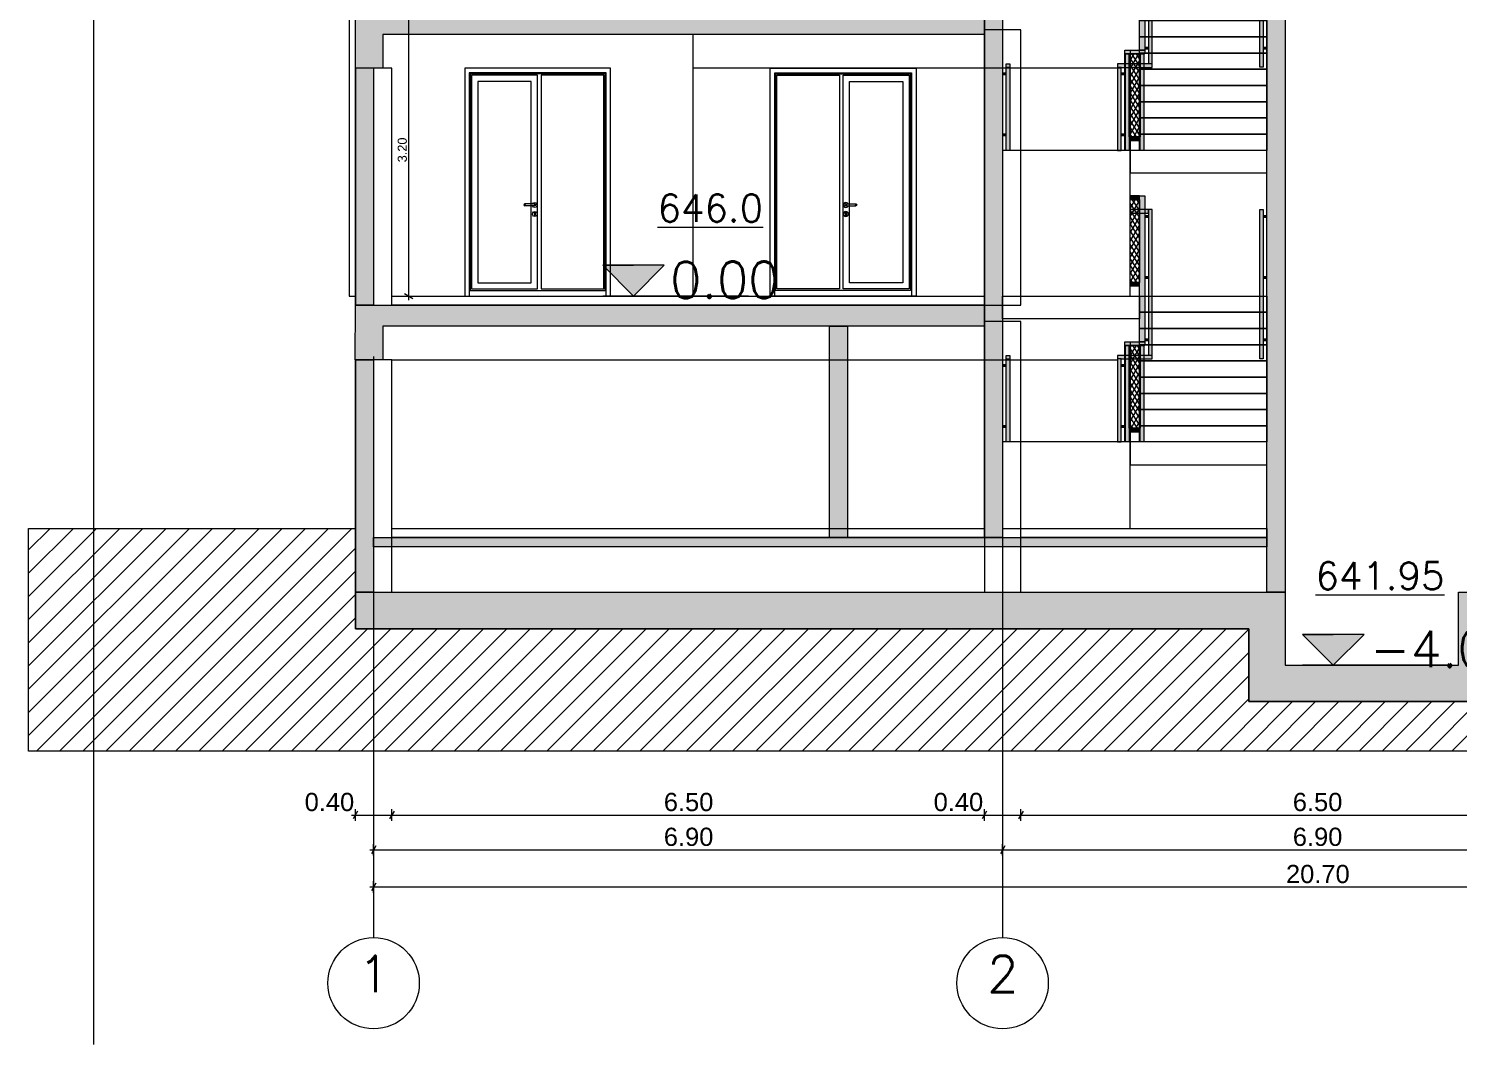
# Model space of a CAD drawing. Header units: millimetres. Extents: x 476571643 to 477489869, y 4620928210 to 4621294454.
# Drawn here: x 477453133 to 477468818, y 4621145874 to 4621157020 of the extents above; entities that cross this region are included whole.
import ezdxf

# ---------------------------------------------------------------- set-up
doc = ezdxf.new("R2010")
doc.units = ezdxf.units.MM
doc.header["$MEASUREMENT"] = 0
for name, color, linetype, lineweight in [('0_0 Architecture_Pen_No__7', 7, 'Continuous', 0), ('0_0 Architecture_Pen_No__8', 8, 'Continuous', 0), ('0_Pen_No__1_Pen_No__250', 7, 'Continuous', 0), ('0_Pen_No__250_Pen_No__142', 142, 'Continuous', 0), ('2D Drafting - General_Pen_No__250_Pen_No__7', 7, 'Continuous', 0), ('2D Drafting - General_Pen_No__7_Pen_No__253', 252, 'Continuous', 0), ('Annotation - Text_Pen_No__7_Pen_No__144', 144, 'Continuous', 0), ('Dimensioning - General_Pen_No__142', 142, 'Continuous', 0), ('gegmebi_Pen_No__7_Pen_No__250', 7, 'Continuous', 0), ('New_._Pen_No__1', 1, 'Continuous', 0), ('New_0_Pen_No__42_Pen_No__250_Pen_No__250', 7, 'Continuous', 0), ('New_2D Drafting - General_Pen_No__1', 1, 'Continuous', 0), ('New_2D Drafting - General_Pen_No__250_Pen_No__154', 154, 'Continuous', 0), ('New_2D Drafting - General_Pen_No__250_Pen_No__7', 7, 'Continuous', 0), ('New_2D Drafting - General_Pen_No__4', 7, 'Continuous', 0), ('New_2D Drafting - General_Pen_No__7_Pen_No__250', 7, 'Continuous', 0), ('New_2D Drafting - General_Pen_No__7_Pen_No__7', 7, 'Continuous', 0), ('New_gegmebi_Pen_No__7_Pen_No__4', 7, 'Continuous', 0), ('New_reg_nak_Pen_No__7', 7, 'Continuous', 0), ('New_Structural - Bearing_Pen_No__1', 1, 'Continuous', 0), ('New_Structural - Bearing_Pen_No__250', 7, 'Continuous', 0), ('New_Structural - Bearing_Pen_No__253', 252, 'Continuous', 0), ('zoma_Pen_No__142', 142, 'Continuous', 0), ('zoma_Pen_No__1_Pen_No__142', 142, 'Continuous', 0), ('zoma_Pen_No__5_Pen_No__5_Pen_No__142', 142, 'Continuous', 0)]:
    doc.layers.add(name, color=color, linetype=linetype, lineweight=lineweight)
doc.layers.add('Dimensioning - General', color=7, linetype='Continuous')
doc.layers.add('zoma', color=7, linetype='Continuous')
doc.layers.add('New_gegmebi_Pen_No__7_Pen_No__252', color=7, linetype='Continuous', lineweight=0, true_color=0x666666)
doc.styles.add('GENERATED_STYLE_2', font='arial.ttf')
doc.dimstyles.new('GENERATED_STYLE__1', dxfattribs={"dimtxt": 100, "dimasz": 68.640772, "dimexe": 0.18, "dimexo": 0.0625, "dimgap": 0.09, "dimtad": 1, "dimlfac": 0.001, "dimzin": 0, "dimdsep": 46, "dimtxsty": 'GENERATED_STYLE_2', "dimblk": 'ARROWHEAD_2', "dimblk1": 'ARROWHEAD_2', "dimblk2": 'ARROWHEAD_2', "dimcen": 0.09, "dimse1": 1, "dimse2": 1, "dimclrd": 142, "dimclre": 142, "dimclrt": 142, "dimadec": 0, "dimazin": 0, "dimtfac": 1, "dimtdec": 4, "dimtmove": 0, "dimatfit": 3, "dimfxl": 1, "dimtolj": 1, "dimtzin": 0, "dimarcsym": 0})
doc.dimstyles.new('GENERATED_STYLE__3', dxfattribs={"dimtxt": 200, "dimasz": 64.421331, "dimexe": 0.18, "dimexo": 3, "dimgap": 0.09, "dimtad": 1, "dimtih": 1, "dimtoh": 1, "dimlfac": 0.001, "dimzin": 0, "dimdsep": 46, "dimtxsty": 'GENERATED_STYLE_2', "dimblk": 'ARROWHEAD_2', "dimblk1": 'ARROWHEAD_2', "dimblk2": 'ARROWHEAD_2', "dimcen": 0.09, "dimclrd": 142, "dimclre": 142, "dimclrt": 142, "dimadec": 0, "dimazin": 0, "dimtfac": 1, "dimtdec": 4, "dimtmove": 0, "dimatfit": 3, "dimfxl": 1, "dimtolj": 1, "dimtzin": 0, "dimarcsym": 0})
pattern_1 = [(60, (476844527.15, 4621385791.044), (-38.9711432, 22.5), []), (122.8330945, (476844527.15, 4621385791.044), (36.8060797, 18.75), [])]

# ---------------------------------------------------------------- blocks, each defined once
blk = doc.blocks.new('*D1509', base_point=(476844527, 4621385791))
at = {"layer": 'Dimensioning - General_Pen_No__142', "color": 142, "linetype": 'Continuous', "lineweight": 0, "transparency": 16777216}
for p, q in [((477457258, 4621157313), (477457348, 4621157260)), ((477457303, 4621154086), (477457303, 4621157287)), ((477457258, 4621154112), (477457348, 4621154059)), ((477457303, 4621154041), (477457303, 4621154086))]:
    blk.add_line(p, q, dxfattribs=at)
at = {"layer": 'Dimensioning - General_Pen_No__142', "color": 142, "lineweight": 0, "transparency": 16777216, "insert": (477457283, 4621155553), "char_height": 100, "attachment_point": 7, "rotation": 90, "style": 'GENERATED_STYLE_2'}
blk.add_mtext('\\A1;{\\pql;\\fArial CYR|b0|i0|c204|p34;3.20}', dxfattribs=at)
blk = doc.blocks.new('ARROWHEAD_2')
at = {"color": 0, "linetype": 'Continuous', "lineweight": 0}
for p, q in [((0, 0), (-1, 0)), ((-0.38, -0.66), (0.38, 0.66))]:
    blk.add_line(p, q, dxfattribs=at)
blk = doc.blocks.new('*D1512', base_point=(476844527, 4621385791))
at = {"layer": 'zoma_Pen_No__142', "color": 142, "linetype": 'Continuous', "lineweight": 0, "transparency": 16777216}
for p, q in [((477456918, 4621147537), (477456918, 4621147664)), ((477477618, 4621147537), (477477618, 4621147664)), ((477456876, 4621147601), (477456918, 4621147601)), ((477456942, 4621147643), (477456893, 4621147558)), ((477456918, 4621147601), (477477618, 4621147601)), ((477477593, 4621147558), (477477642, 4621147643)), ((477477618, 4621147601), (477477659, 4621147601))]:
    blk.add_line(p, q, dxfattribs=at)
at = {"layer": 'zoma_Pen_No__142', "color": 142, "lineweight": 0, "transparency": 16777216, "insert": (477466926, 4621147641), "char_height": 200, "attachment_point": 7, "style": 'GENERATED_STYLE_2'}
blk.add_mtext('\\A1;{\\pql;\\fArial CYR|b0|i0|c204|p34;20.70}', dxfattribs=at)
blk = doc.blocks.new('*D1513', base_point=(476844527, 4621385791))
at = {"layer": 'zoma_Pen_No__142', "color": 142, "linetype": 'Continuous', "lineweight": 0, "transparency": 16777216}
for p, q in [((477456876, 4621148009), (477456918, 4621148009)), ((477456942, 4621148051), (477456893, 4621147966)), ((477456918, 4621147945), (477456918, 4621148072)), ((477456918, 4621148009), (477463818, 4621148009)), ((477463842, 4621148051), (477463793, 4621147966)), ((477463818, 4621147945), (477463818, 4621148072))]:
    blk.add_line(p, q, dxfattribs=at)
at = {"layer": 'zoma_Pen_No__142', "color": 142, "lineweight": 0, "transparency": 16777216, "insert": (477460101, 4621148049), "char_height": 200, "attachment_point": 7, "style": 'GENERATED_STYLE_2'}
blk.add_mtext('\\A1;{\\pql;\\fArial CYR|b0|i0|c204|p34;6.90}', dxfattribs=at)
blk = doc.blocks.new('*D1514', base_point=(476844527, 4621385791))
at = {"layer": 'zoma_Pen_No__142', "color": 142, "linetype": 'Continuous', "lineweight": 0, "transparency": 16777216}
for p, q in [((477463842, 4621148051), (477463793, 4621147966)), ((477463818, 4621147945), (477463818, 4621148072)), ((477463818, 4621148009), (477470718, 4621148009)), ((477470742, 4621148051), (477470693, 4621147966)), ((477470718, 4621147945), (477470718, 4621148072))]:
    blk.add_line(p, q, dxfattribs=at)
at = {"layer": 'zoma_Pen_No__142', "color": 142, "lineweight": 0, "transparency": 16777216, "insert": (477467001, 4621148049), "char_height": 200, "attachment_point": 7, "style": 'GENERATED_STYLE_2'}
blk.add_mtext('\\A1;{\\pql;\\fArial CYR|b0|i0|c204|p34;6.90}', dxfattribs=at)
blk = doc.blocks.new('*D1618', base_point=(476844527, 4621385791))
at = {"layer": 'zoma_Pen_No__142', "color": 142, "linetype": 'Continuous', "lineweight": 0, "transparency": 16777216}
for p, q in [((477456742, 4621148433), (477456693, 4621148348)), ((477456718, 4621148327), (477456718, 4621148454)), ((477457142, 4621148433), (477457093, 4621148348)), ((477457118, 4621148327), (477457118, 4621148454)), ((477456676, 4621148391), (477456718, 4621148391)), ((477456718, 4621148391), (477457118, 4621148391))]:
    blk.add_line(p, q, dxfattribs=at)
at = {"layer": 'zoma_Pen_No__142', "color": 142, "lineweight": 0, "transparency": 16777216, "insert": (477456161, 4621148431), "char_height": 200, "attachment_point": 7, "style": 'GENERATED_STYLE_2'}
blk.add_mtext('\\A1;{\\pql;\\fArial CYR|b0|i0|c204|p34;0.40}', dxfattribs=at)
blk = doc.blocks.new('*D1619', base_point=(476844527, 4621385791))
at = {"layer": 'zoma_Pen_No__142', "color": 142, "linetype": 'Continuous', "lineweight": 0, "transparency": 16777216}
for p, q in [((477457142, 4621148433), (477457093, 4621148348)), ((477457118, 4621148327), (477457118, 4621148454)), ((477463642, 4621148433), (477463593, 4621148348)), ((477463618, 4621148327), (477463618, 4621148454)), ((477457118, 4621148391), (477463618, 4621148391))]:
    blk.add_line(p, q, dxfattribs=at)
at = {"layer": 'zoma_Pen_No__142', "color": 142, "lineweight": 0, "transparency": 16777216, "char_height": 200, "attachment_point": 7, "style": 'GENERATED_STYLE_2'}
for s, insert in [('\\A1;{\\pql;\\fArial CYR|b0|i0|c204|p34;6.50}', (477460101, 4621148431)), ('\\A1;{\\pql;\\fArial CYR|b0|i0|c204|p34;0.40}', (477463061, 4621148431))]:
    blk.add_mtext(s, dxfattribs=dict(at, insert=insert))
blk = doc.blocks.new('*D1620', base_point=(476844527, 4621385791))
at = {"layer": 'zoma_Pen_No__142', "color": 142, "linetype": 'Continuous', "lineweight": 0, "transparency": 16777216}
for p, q in [((477463642, 4621148433), (477463593, 4621148348)), ((477463618, 4621148327), (477463618, 4621148454)), ((477464042, 4621148433), (477463993, 4621148348)), ((477464018, 4621148327), (477464018, 4621148454)), ((477463618, 4621148391), (477464018, 4621148391))]:
    blk.add_line(p, q, dxfattribs=at)
blk = doc.blocks.new('*D1621', base_point=(476844527, 4621385791))
at = {"layer": 'zoma_Pen_No__142', "color": 142, "linetype": 'Continuous', "lineweight": 0, "transparency": 16777216}
for p, q in [((477464042, 4621148433), (477463993, 4621148348)), ((477464018, 4621148327), (477464018, 4621148454)), ((477470542, 4621148433), (477470493, 4621148348)), ((477470518, 4621148327), (477470518, 4621148454)), ((477464018, 4621148391), (477470518, 4621148391))]:
    blk.add_line(p, q, dxfattribs=at)
at = {"layer": 'zoma_Pen_No__142', "color": 142, "lineweight": 0, "transparency": 16777216, "char_height": 200, "attachment_point": 7, "style": 'GENERATED_STYLE_2'}
for s, insert in [('\\A1;{\\pql;\\fArial CYR|b0|i0|c204|p34;6.50}', (477467001, 4621148431)), ('\\A1;{\\pql;\\fArial CYR|b0|i0|c204|p34;0.40}', (477469961, 4621148431))]:
    blk.add_mtext(s, dxfattribs=dict(at, insert=insert))

msp = doc.modelspace()

# ---------------------------------------------------------------- hatches: boundary and pattern name
at = {"layer": '0_0 Architecture_Pen_No__8', "linetype": 'Continuous', "lineweight": 0, "true_color": 0x404040}
msp.add_hatch(color=250, dxfattribs=at).paths.add_polyline_path([(477456717.526, 4621150835.339), (477466917.526, 4621150835.339), (477466917.526, 4621150035.227), (477468817.526, 4621150035.227), (477468817.526, 4621150835.339), (477469509.186, 4621150835.339), (477477817.526, 4621150835.339), (477477817.478, 4621150435.338), (477469217.186, 4621150435.338), (477469217.186, 4621150035.227), (477469217.186, 4621149635.227), (477466717.526, 4621149635.227), (477466517.56, 4621149635.227), (477466517.56, 4621150435.339), (477456717.526, 4621150435.339)])
at = {"layer": '0_Pen_No__250_Pen_No__142', "linetype": 'Continuous', "lineweight": 0}
for points in [[(477459768.281, 4621154085.531), (477460105.81, 4621154423.224), (477459430.588, 4621154423.06)], [(477467444.42, 4621150035.227), (477467781.948, 4621150372.921), (477467106.726, 4621150372.756)]]:
    msp.add_hatch(color=142, dxfattribs=at).paths.add_polyline_path(points)
at = {"layer": '2D Drafting - General_Pen_No__250_Pen_No__7', "linetype": 'Continuous', "lineweight": 0}
for points in [[(477456716.992, 4621153985.443), (477456716.992, 4621156585.996), (477456717.426, 4621156585.996), (477456717.525, 4621157184.996), (477463617.526, 4621157184.996), (477463617.526, 4621156955.471), (477457017.526, 4621156955.471), (477457017.526, 4621156585.996), (477456917.248, 4621156585.996), (477456917.248, 4621153985.443)], [(477456716.893, 4621153386.444), (477456716.992, 4621153985.443), (477463617.526, 4621153985.443), (477463617.526, 4621153755.919), (477457016.993, 4621153755.919), (477457016.993, 4621153386.444)], [(477456917.497, 4621151435.339), (477466717.526, 4621151435.339), (477466717.526, 4621151335.339), (477456917.497, 4621151335.339)]]:
    msp.add_hatch(color=7, dxfattribs=at).paths.add_polyline_path(points)
at = {"layer": 'New_2D Drafting - General_Pen_No__1', "linetype": 'Continuous', "lineweight": 0}
for points in [[(477465317.525, 4621156783.507), (477465317.525, 4621158385.509), (477465377.526, 4621158385.509), (477465377.526, 4621156783.509)], [(477465077.362, 4621156633.809), (477465077.362, 4621156595.809), (477465077.362, 4621155683.508), (477465117.026, 4621155683.508), (477465117.026, 4621156593.809), (477465457.526, 4621156593.809), (477465457.526, 4621158235.509), (477465417.526, 4621158235.509), (477465417.526, 4621156633.809)], [(477466677.526, 4621156595.778), (477466637.526, 4621156595.778), (477466637.526, 4621158235.479), (477466677.526, 4621158235.479)], [(477465157.026, 4621155683.508), (477465157.026, 4621156783.509), (477465217.026, 4621156783.509), (477465217.026, 4621155683.509)], [(477465157.026, 4621156743.521), (477465157.026, 4621156783.509), (477465377.526, 4621156783.509), (477465377.526, 4621156743.527)], [(477465207.526, 4621155683.509), (477465167.045, 4621155683.509), (477465167.045, 4621156743.523), (477465207.526, 4621156743.523)], [(477465368.025, 4621155683.509), (477465327.545, 4621155683.509), (477465327.545, 4621156743.523), (477465368.025, 4621156743.523)], [(477465417.526, 4621156812.633), (477465377.526, 4621156812.633), (477465377.526, 4621156798.02), (477465417.526, 4621156798.02)], [(477466717.526, 4621156813.603), (477466677.526, 4621156813.603), (477466677.526, 4621156798.989), (477466717.526, 4621156798.989)], [(477463897.526, 4621155683.48), (477463857.526, 4621155683.48), (477463857.526, 4621156633.48), (477463897.526, 4621156633.48)], [(477463857.526, 4621156530.906), (477463817.526, 4621156530.906), (477463817.526, 4621156516.292), (477463857.526, 4621156516.292)], [(477465157.026, 4621156530.934), (477465117.026, 4621156530.934), (477465117.026, 4621156516.321), (477465157.026, 4621156516.321)], [(477463857.526, 4621155860.641), (477463817.526, 4621155860.641), (477463817.526, 4621155846.028), (477463857.526, 4621155846.028)], [(477465157.026, 4621155860.67), (477465117.026, 4621155860.67), (477465117.026, 4621155846.057), (477465157.026, 4621155846.057)], [(477465327.537, 4621155833.509), (477465207.532, 4621155833.509), (477465207.532, 4621155793.896), (477465327.537, 4621155793.896)], [(477465317.525, 4621155185.509), (477465217.526, 4621155185.509), (477465217.526, 4621155145.896), (477465317.525, 4621155145.896)], [(477465317.525, 4621153584.508), (477465317.525, 4621155185.509), (477465377.526, 4621155185.509), (477465377.526, 4621153584.509)], [(477465077.362, 4621153434.809), (477465077.362, 4621153395.809), (477465077.362, 4621152484.509), (477465117.026, 4621152484.509), (477465117.026, 4621153394.809), (477465457.526, 4621153394.809), (477465457.526, 4621155035.509), (477465417.526, 4621155035.509), (477465417.526, 4621153434.809)], [(477465417.526, 4621155035.509), (477465217.533, 4621155035.509), (477465217.533, 4621154995.896), (477465417.526, 4621154995.896)], [(477466677.526, 4621153395.778), (477466637.526, 4621153395.778), (477466637.526, 4621155035.479), (477466677.526, 4621155035.479)], [(477465417.526, 4621154965.48), (477465377.526, 4621154965.48), (477465377.526, 4621154950.866), (477465417.526, 4621154950.866)], [(477466717.526, 4621154965.449), (477466677.526, 4621154965.449), (477466677.526, 4621154950.836), (477466717.526, 4621154950.836)], [(477465317.525, 4621154235.509), (477465217.526, 4621154235.509), (477465217.526, 4621154195.896), (477465317.525, 4621154195.896)], [(477465417.526, 4621154295.215), (477465377.526, 4621154295.215), (477465377.526, 4621154280.602), (477465417.526, 4621154280.602)], [(477466717.526, 4621154295.185), (477466677.526, 4621154295.185), (477466677.526, 4621154280.571), (477466717.526, 4621154280.571)], [(477465417.526, 4621153612.633), (477465377.526, 4621153612.633), (477465377.526, 4621153598.02), (477465417.526, 4621153598.02)], [(477466717.526, 4621153613.603), (477466677.526, 4621153613.603), (477466677.526, 4621153598.989), (477466717.526, 4621153598.989)], [(477465157.026, 4621152484.508), (477465157.026, 4621153584.509), (477465217.026, 4621153584.509), (477465217.026, 4621152484.51)], [(477465157.026, 4621153544.521), (477465157.026, 4621153584.509), (477465377.526, 4621153584.509), (477465377.526, 4621153544.527)], [(477465207.526, 4621152484.509), (477465167.045, 4621152484.509), (477465167.045, 4621153544.523), (477465207.526, 4621153544.523)], [(477465368.025, 4621152484.509), (477465327.545, 4621152484.509), (477465327.545, 4621153544.523), (477465368.025, 4621153544.523)], [(477463857.526, 4621153331.934), (477463817.526, 4621153331.934), (477463817.526, 4621153317.321), (477463857.526, 4621153317.321)], [(477463897.526, 4621152484.509), (477463857.526, 4621152484.509), (477463857.526, 4621153434.509), (477463897.526, 4621153434.509)], [(477465157.026, 4621153331.935), (477465117.026, 4621153331.935), (477465117.026, 4621153317.321), (477465157.026, 4621153317.321)], [(477463857.526, 4621152661.67), (477463817.526, 4621152661.67), (477463817.526, 4621152647.057), (477463857.526, 4621152647.057)], [(477465157.026, 4621152661.67), (477465117.026, 4621152661.67), (477465117.026, 4621152647.057), (477465157.026, 4621152647.057)], [(477465327.537, 4621152634.509), (477465207.532, 4621152634.509), (477465207.532, 4621152594.896), (477465327.537, 4621152594.896)]]:
    msp.add_hatch(color=1, dxfattribs=at).paths.add_polyline_path(points)
h = msp.add_hatch(dxfattribs=at)
h.set_pattern_fill('BATT_INSULATION', color=1, style=0, pattern_type=2)
h.set_pattern_definition(pattern_1)
h.paths.add_polyline_path([(477465207.526, 4621155833.509), (477465207.526, 4621156743.525), (477465327.545, 4621156743.523), (477465327.526, 4621155833.509)])
h = msp.add_hatch(dxfattribs=at)
h.set_pattern_fill('BATT_INSULATION', color=1, style=0, pattern_type=2)
h.set_pattern_definition(pattern_1)
h.paths.add_polyline_path([(477465217.526, 4621154235.509), (477465217.526, 4621155145.898), (477465317.525, 4621155145.896), (477465317.514, 4621154235.509)])
h = msp.add_hatch(dxfattribs=at)
h.set_pattern_fill('BATT_INSULATION', color=1, style=0, pattern_type=2)
h.set_pattern_definition(pattern_1)
h.paths.add_polyline_path([(477465207.526, 4621152634.509), (477465207.526, 4621153544.525), (477465327.545, 4621153544.523), (477465327.526, 4621152634.509)])
at = {"layer": 'New_2D Drafting - General_Pen_No__250_Pen_No__154', "linetype": 'Continuous', "lineweight": 0}
for points in [[(477466717.526, 4621150835.339), (477466717.526, 4621167734.716), (477466917.526, 4621167734.716), (477466917.526, 4621167554.749), (477466917.526, 4621150835.339)], [(477456717.526, 4621153386.444), (477456917.497, 4621153386.444), (477456917.497, 4621150835.339), (477456717.526, 4621150835.339)]]:
    msp.add_hatch(color=154, dxfattribs=at).paths.add_polyline_path(points)
at = {"layer": 'New_2D Drafting - General_Pen_No__250_Pen_No__7', "linetype": 'Continuous', "lineweight": 0}
for points in [[(477463817.526, 4621151435.339), (477463617.525, 4621151435.339), (477463617.525, 4621166555.457), (477463817.526, 4621166555.457)], [(477462117.248, 4621151435.339), (477461917.248, 4621151435.339), (477461917.248, 4621153755.919), (477462117.248, 4621153755.919)]]:
    msp.add_hatch(color=7, dxfattribs=at).paths.add_polyline_path(points)
at = {"layer": 'New_2D Drafting - General_Pen_No__7_Pen_No__7', "linetype": 'Continuous', "lineweight": 0}
h = msp.add_hatch(dxfattribs=at)
h.set_pattern_fill('MASONRY_BLOCK', style=0, pattern_type=2)
h.set_pattern_definition([(45, (476844527.15, 4621385791.04), (-127.279217, 127.279217), [])])
h.paths.add_polyline_path([(477453132.65, 4621149093.013), (477453132.65, 4621151535.471), (477456717.526, 4621151535.471), (477456717.526, 4621150435.339), (477466517.56, 4621150435.338), (477466517.56, 4621149635.227), (477469217.186, 4621149635.227), (477469217.186, 4621150435.338), (477477817.478, 4621150435.338), (477477817.478, 4621151535.471), (477482346.031, 4621151535.471), (477482346.031, 4621149093.013)])

# ---------------------------------------------------------------- linework, layer by layer
at = {"layer": '0_0 Architecture_Pen_No__7', "color": 7, "linetype": 'Continuous', "lineweight": 0, "flags": 128}
msp.add_lwpolyline([(477456717.526, 4621150835.339), (477466917.526, 4621150835.339), (477466917.526, 4621150035.227), (477468817.526, 4621150035.227), (477468817.526, 4621150835.339), (477469509.186, 4621150835.339), (477477817.526, 4621150835.339), (477477817.478, 4621150435.338), (477469217.186, 4621150435.338), (477469217.186, 4621150035.227), (477469217.186, 4621149635.227), (477466717.526, 4621149635.227), (477466517.56, 4621149635.227), (477466517.56, 4621150435.339), (477456717.526, 4621150435.339)], close=True, dxfattribs=at)
at = {"layer": '0_Pen_No__1_Pen_No__250', "color": 7, "linetype": 'Continuous', "lineweight": 0, "flags": 128}
for points in [[(477459768.281, 4621154085.531), (477459430.588, 4621154423.06), (477459768.199, 4621154423.142)], [(477459768.281, 4621154085.531), (477460105.81, 4621154423.224), (477459768.199, 4621154423.142)], [(477461030.67, 4621154085.839), (477459430.67, 4621154085.448)], [(477467444.42, 4621150035.227), (477467106.726, 4621150372.756), (477467444.337, 4621150372.838)], [(477467444.42, 4621150035.227), (477467781.948, 4621150372.921), (477467444.337, 4621150372.838)], [(477468706.808, 4621150035.535), (477467106.808, 4621150035.145)]]:
    msp.add_lwpolyline(points, dxfattribs=at)
at = {"layer": '0_Pen_No__250_Pen_No__142', "color": 142, "linetype": 'Continuous', "lineweight": 0, "flags": 128}
for points in [[(477459768.281, 4621154085.531), (477460105.81, 4621154423.224), (477459430.588, 4621154423.06)], [(477467444.42, 4621150035.227), (477467781.948, 4621150372.921), (477467106.726, 4621150372.756)]]:
    msp.add_lwpolyline(points, close=True, dxfattribs=at)
at = {"layer": '2D Drafting - General_Pen_No__250_Pen_No__7', "color": 7, "linetype": 'Continuous', "lineweight": 0, "flags": 128}
for points in [[(477456716.992, 4621153985.443), (477456716.992, 4621156585.996), (477456717.426, 4621156585.996), (477456717.525, 4621157184.996), (477463617.526, 4621157184.996), (477463617.526, 4621156955.471), (477457017.526, 4621156955.471), (477457017.526, 4621156585.996), (477456917.248, 4621156585.996), (477456917.248, 4621153985.443)], [(477456716.893, 4621153386.444), (477456716.992, 4621153985.443), (477463617.526, 4621153985.443), (477463617.526, 4621153755.919), (477457016.993, 4621153755.919), (477457016.993, 4621153386.444)], [(477456917.497, 4621151435.339), (477466717.526, 4621151435.339), (477466717.526, 4621151335.339), (477456917.497, 4621151335.339)]]:
    msp.add_lwpolyline(points, close=True, dxfattribs=at)
at = {"layer": '2D Drafting - General_Pen_No__7_Pen_No__253', "color": 252, "linetype": 'Continuous', "lineweight": 0, "flags": 128}
for points in [[(477457916.979, 4621154085.509), (477459516.979, 4621154085.509), (477459516.979, 4621156585.509), (477457916.979, 4621156585.509)], [(477457916.979, 4621156585.509), (477457916.979, 4621154085.509)], [(477462863.287, 4621154085.509), (477461267.403, 4621154085.509), (477461267.403, 4621156585.509), (477462867.403, 4621156585.509)], [(477462867.403, 4621156585.509), (477462867.403, 4621154085.509), (477462863.287, 4621154085.509)]]:
    msp.add_lwpolyline(points, dxfattribs=at)
for points in [[(477459466.979, 4621156535.508), (477457966.979, 4621156535.508), (477457966.979, 4621154085.509), (477459466.979, 4621154085.511)], [(477459456.979, 4621156525.508), (477457976.979, 4621156525.508), (477457976.979, 4621154145.511), (477459456.979, 4621154145.511)], [(477458716.983, 4621156510.508), (477457991.979, 4621156510.508), (477457991.979, 4621154165.511), (477458716.979, 4621154165.511)], [(477458646.979, 4621156440.508), (477458061.979, 4621156440.508), (477458061.979, 4621154230.511), (477458646.979, 4621154230.511)], [(477459441.979, 4621156510.508), (477458756.979, 4621156510.508), (477458756.979, 4621154165.511), (477459441.979, 4621154165.511)], [(477461317.403, 4621156535.508), (477462817.403, 4621156535.508), (477462817.403, 4621154085.509), (477461317.403, 4621154085.511)], [(477461327.403, 4621156525.508), (477462807.403, 4621156525.508), (477462807.403, 4621154145.511), (477461327.403, 4621154145.511)], [(477461342.403, 4621156510.508), (477462027.403, 4621156510.508), (477462027.403, 4621154165.511), (477461342.403, 4621154165.511)], [(477462067.399, 4621156510.508), (477462792.403, 4621156510.508), (477462792.403, 4621154165.511), (477462067.403, 4621154165.511)], [(477462137.403, 4621156440.508), (477462722.403, 4621156440.508), (477462722.403, 4621154230.511), (477462137.403, 4621154230.511)]]:
    msp.add_lwpolyline(points, close=True, dxfattribs=at)
at = {"layer": 'gegmebi_Pen_No__7_Pen_No__250', "color": 7, "linetype": 'Continuous', "lineweight": 0, "flags": 128}
for points in [[(477463617.526, 4621153985.377), (477457117.526, 4621153985.377), (477457117.526, 4621154085.509), (477463617.526, 4621154085.509)], [(477463617.526, 4621151435.339), (477457117.526, 4621151435.339), (477457117.526, 4621151535.471), (477463617.526, 4621151535.471)], [(477466717.526, 4621151435.339), (477464017.526, 4621151435.339), (477464017.526, 4621151535.471), (477466717.526, 4621151535.471)]]:
    msp.add_lwpolyline(points, close=True, dxfattribs=at)
at = {"layer": 'New_0_Pen_No__42_Pen_No__250_Pen_No__250', "color": 7, "linetype": 'Continuous', "lineweight": 0}
for p, q in [((477463897.526, 4621156594.509), (477463857.526, 4621156594.509)), ((477465117.026, 4621156593.809), (477465077.026, 4621156593.809)), ((477465457.526, 4621156633.809), (477465417.526, 4621156633.809)), ((477463897.526, 4621153394.509), (477463857.526, 4621153394.509)), ((477465117.026, 4621153394.809), (477465077.026, 4621153394.809)), ((477465457.526, 4621153434.809), (477465417.526, 4621153434.809))]:
    msp.add_line(p, q, dxfattribs=at)
at = {"layer": 'New_2D Drafting - General_Pen_No__250_Pen_No__7', "color": 7, "linetype": 'Continuous', "lineweight": 0, "flags": 128}
for points in [[(477466717.526, 4621150835.339), (477466717.526, 4621167734.716), (477466917.526, 4621167734.716), (477466917.526, 4621167554.749), (477466917.526, 4621150835.339)], [(477463817.526, 4621151435.339), (477463617.525, 4621151435.339), (477463617.525, 4621166555.457), (477463817.526, 4621166555.457)], [(477462117.248, 4621151435.339), (477461917.248, 4621151435.339), (477461917.248, 4621153755.919), (477462117.248, 4621153755.919)], [(477456717.526, 4621153386.444), (477456917.497, 4621153386.444), (477456917.497, 4621150835.339), (477456717.526, 4621150835.339)]]:
    msp.add_lwpolyline(points, close=True, dxfattribs=at)
at = {"layer": 'New_2D Drafting - General_Pen_No__4', "color": 7, "linetype": 'Continuous', "lineweight": 0, "flags": 128}
for points in [[(477465317.525, 4621156783.507), (477465317.525, 4621158385.509), (477465377.526, 4621158385.509), (477465377.526, 4621156783.509)], [(477465077.362, 4621156633.809), (477465077.362, 4621156595.809), (477465077.362, 4621155683.508), (477465117.026, 4621155683.508), (477465117.026, 4621156593.809), (477465457.526, 4621156593.809), (477465457.526, 4621158235.509), (477465417.526, 4621158235.509), (477465417.526, 4621156633.809)], [(477466677.526, 4621156595.778), (477466637.526, 4621156595.778), (477466637.526, 4621158235.479), (477466677.526, 4621158235.479)], [(477465157.026, 4621155683.508), (477465157.026, 4621156783.509), (477465217.026, 4621156783.509), (477465217.026, 4621155683.509)], [(477465157.026, 4621156743.521), (477465157.026, 4621156783.509), (477465377.526, 4621156783.509), (477465377.526, 4621156743.527)], [(477465207.526, 4621155683.509), (477465167.045, 4621155683.509), (477465167.045, 4621156743.523), (477465207.526, 4621156743.523)], [(477465207.526, 4621155833.509), (477465207.526, 4621156743.525), (477465327.545, 4621156743.523), (477465327.526, 4621155833.509)], [(477465368.025, 4621155683.509), (477465327.545, 4621155683.509), (477465327.545, 4621156743.523), (477465368.025, 4621156743.523)], [(477465417.526, 4621156812.633), (477465377.526, 4621156812.633), (477465377.526, 4621156798.02), (477465417.526, 4621156798.02)], [(477466717.526, 4621156813.603), (477466677.526, 4621156813.603), (477466677.526, 4621156798.989), (477466717.526, 4621156798.989)], [(477463897.526, 4621155683.48), (477463857.526, 4621155683.48), (477463857.526, 4621156633.48), (477463897.526, 4621156633.48)], [(477463857.526, 4621156530.906), (477463817.526, 4621156530.906), (477463817.526, 4621156516.292), (477463857.526, 4621156516.292)], [(477465157.026, 4621156530.934), (477465117.026, 4621156530.934), (477465117.026, 4621156516.321), (477465157.026, 4621156516.321)], [(477463857.526, 4621155860.641), (477463817.526, 4621155860.641), (477463817.526, 4621155846.028), (477463857.526, 4621155846.028)], [(477465157.026, 4621155860.67), (477465117.026, 4621155860.67), (477465117.026, 4621155846.057), (477465157.026, 4621155846.057)], [(477465327.537, 4621155833.509), (477465207.532, 4621155833.509), (477465207.532, 4621155793.896), (477465327.537, 4621155793.896)], [(477465317.525, 4621155185.509), (477465217.526, 4621155185.509), (477465217.526, 4621155145.896), (477465317.525, 4621155145.896)], [(477465317.525, 4621153584.508), (477465317.525, 4621155185.509), (477465377.526, 4621155185.509), (477465377.526, 4621153584.509)], [(477465077.362, 4621153434.809), (477465077.362, 4621153395.809), (477465077.362, 4621152484.509), (477465117.026, 4621152484.509), (477465117.026, 4621153394.809), (477465457.526, 4621153394.809), (477465457.526, 4621155035.509), (477465417.526, 4621155035.509), (477465417.526, 4621153434.809)], [(477465217.526, 4621154235.509), (477465217.526, 4621155145.898), (477465317.525, 4621155145.896), (477465317.514, 4621154235.509)], [(477465417.526, 4621155035.509), (477465217.533, 4621155035.509), (477465217.533, 4621154995.896), (477465417.526, 4621154995.896)], [(477466677.526, 4621153395.778), (477466637.526, 4621153395.778), (477466637.526, 4621155035.479), (477466677.526, 4621155035.479)], [(477465417.526, 4621154965.48), (477465377.526, 4621154965.48), (477465377.526, 4621154950.866), (477465417.526, 4621154950.866)], [(477466717.526, 4621154965.449), (477466677.526, 4621154965.449), (477466677.526, 4621154950.836), (477466717.526, 4621154950.836)], [(477465317.525, 4621154235.509), (477465217.526, 4621154235.509), (477465217.526, 4621154195.896), (477465317.525, 4621154195.896)], [(477465417.526, 4621154295.215), (477465377.526, 4621154295.215), (477465377.526, 4621154280.602), (477465417.526, 4621154280.602)], [(477466717.526, 4621154295.185), (477466677.526, 4621154295.185), (477466677.526, 4621154280.571), (477466717.526, 4621154280.571)], [(477465417.526, 4621153612.633), (477465377.526, 4621153612.633), (477465377.526, 4621153598.02), (477465417.526, 4621153598.02)], [(477466717.526, 4621153613.603), (477466677.526, 4621153613.603), (477466677.526, 4621153598.989), (477466717.526, 4621153598.989)], [(477465157.026, 4621152484.508), (477465157.026, 4621153584.509), (477465217.026, 4621153584.509), (477465217.026, 4621152484.51)], [(477465157.026, 4621153544.521), (477465157.026, 4621153584.509), (477465377.526, 4621153584.509), (477465377.526, 4621153544.527)], [(477465207.526, 4621152484.509), (477465167.045, 4621152484.509), (477465167.045, 4621153544.523), (477465207.526, 4621153544.523)], [(477465207.526, 4621152634.509), (477465207.526, 4621153544.525), (477465327.545, 4621153544.523), (477465327.526, 4621152634.509)], [(477465368.025, 4621152484.509), (477465327.545, 4621152484.509), (477465327.545, 4621153544.523), (477465368.025, 4621153544.523)], [(477463857.526, 4621153331.934), (477463817.526, 4621153331.934), (477463817.526, 4621153317.321), (477463857.526, 4621153317.321)], [(477463897.526, 4621152484.509), (477463857.526, 4621152484.509), (477463857.526, 4621153434.509), (477463897.526, 4621153434.509)], [(477465157.026, 4621153331.935), (477465117.026, 4621153331.935), (477465117.026, 4621153317.321), (477465157.026, 4621153317.321)], [(477463857.526, 4621152661.67), (477463817.526, 4621152661.67), (477463817.526, 4621152647.057), (477463857.526, 4621152647.057)], [(477465157.026, 4621152661.67), (477465117.026, 4621152661.67), (477465117.026, 4621152647.057), (477465157.026, 4621152647.057)], [(477465327.537, 4621152634.509), (477465207.532, 4621152634.509), (477465207.532, 4621152594.896), (477465327.537, 4621152594.896)]]:
    msp.add_lwpolyline(points, close=True, dxfattribs=at)
at = {"layer": 'New_2D Drafting - General_Pen_No__7_Pen_No__250', "color": 7, "linetype": 'Continuous', "lineweight": 0, "flags": 128}
msp.add_lwpolyline([(477453132.65, 4621149093.013), (477453132.65, 4621151535.471), (477456717.526, 4621151535.471), (477456717.526, 4621150435.339), (477466517.56, 4621150435.338), (477466517.56, 4621149635.227), (477469217.186, 4621149635.227), (477469217.186, 4621150435.338), (477477817.478, 4621150435.338), (477477817.478, 4621151535.471), (477482346.031, 4621151535.471), (477482346.031, 4621149093.013)], close=True, dxfattribs=at)
at = {"layer": 'New_gegmebi_Pen_No__7_Pen_No__252', "color": 251, "linetype": 'Continuous', "lineweight": 0, "true_color": 0x666666}
for p, q in [((477465117.024, 4621156584.735), (477460417.719, 4621156585.465)), ((477463617.525, 4621156585.465), (477460417.719, 4621156585.465)), ((477457117.526, 4621153385.996), (477465077.026, 4621153385.996))]:
    msp.add_line(p, q, dxfattribs=at)
at = {"layer": 'New_gegmebi_Pen_No__7_Pen_No__4', "color": 7, "linetype": 'Continuous', "lineweight": 0}
for points in [[(477465317.526, 4621157107.479), (477466717.526, 4621157107.479), (477466717.526, 4621156929.479), (477465317.526, 4621156929.479)], [(477463617.526, 4621153985.377), (477464017.526, 4621153985.377), (477464017.526, 4621157005.471), (477463617.526, 4621157005.471)], [(477465317.526, 4621156929.479), (477466717.526, 4621156929.479), (477466717.526, 4621156751.479), (477465317.526, 4621156751.479)], [(477465317.526, 4621156751.479), (477466717.526, 4621156751.479), (477466717.526, 4621156573.48), (477465317.526, 4621156573.48)], [(477456717.526, 4621153985.377), (477457117.526, 4621153985.377), (477457117.526, 4621156585.996), (477456717.526, 4621156585.996)], [(477465317.526, 4621156573.48), (477466717.526, 4621156573.48), (477466717.526, 4621156395.48), (477465317.526, 4621156395.48)], [(477465317.526, 4621156395.48), (477466717.526, 4621156395.48), (477466717.526, 4621156217.48), (477465317.526, 4621156217.48)], [(477465317.526, 4621156217.48), (477466717.526, 4621156217.48), (477466717.526, 4621156039.48), (477465317.526, 4621156039.48)], [(477465317.526, 4621156039.48), (477466717.526, 4621156039.48), (477466717.526, 4621155861.48), (477465317.526, 4621155861.48)], [(477465317.526, 4621155861.48), (477466717.526, 4621155861.48), (477466717.526, 4621155683.48), (477465317.526, 4621155683.48)], [(477465217.526, 4621155683.48), (477463817.526, 4621155683.48), (477463817.526, 4621154085.479), (477465217.526, 4621154085.479)], [(477465217.526, 4621155435.941), (477466717.526, 4621155435.941), (477466717.526, 4621155683.48), (477465217.526, 4621155683.48)], [(477465317.526, 4621153834.941), (477463817.526, 4621153834.941), (477463817.526, 4621154085.479), (477465317.526, 4621154085.479)], [(477465317.526, 4621154085.479), (477466717.526, 4621154085.479), (477466717.526, 4621153907.479), (477465317.526, 4621153907.479)], [(477463617.526, 4621150835.339), (477464017.526, 4621150835.339), (477464017.526, 4621153805.919), (477463617.526, 4621153805.919)], [(477465317.526, 4621153907.479), (477466717.526, 4621153907.479), (477466717.526, 4621153729.479), (477465317.526, 4621153729.479)], [(477465317.526, 4621153729.479), (477466717.526, 4621153729.479), (477466717.526, 4621153551.479), (477465317.526, 4621153551.479)], [(477465317.526, 4621153551.479), (477466717.526, 4621153551.479), (477466717.526, 4621153373.48), (477465317.526, 4621153373.48)], [(477456717.526, 4621150835.338), (477457117.526, 4621150835.338), (477457117.526, 4621153385.996), (477456717.526, 4621153385.996)], [(477465317.526, 4621153373.48), (477466717.526, 4621153373.48), (477466717.526, 4621153195.48), (477465317.526, 4621153195.48)], [(477465317.526, 4621153195.48), (477466717.526, 4621153195.48), (477466717.526, 4621153017.48), (477465317.526, 4621153017.48)], [(477465317.526, 4621153017.48), (477466717.526, 4621153017.48), (477466717.526, 4621152839.48), (477465317.526, 4621152839.48)], [(477465317.526, 4621152839.48), (477466717.526, 4621152839.48), (477466717.526, 4621152661.48), (477465317.526, 4621152661.48)], [(477465317.526, 4621152661.48), (477466717.526, 4621152661.48), (477466717.526, 4621152484.509), (477465317.526, 4621152484.509)], [(477465217.526, 4621152484.509), (477463817.526, 4621152484.509), (477463817.526, 4621151535.471), (477465217.526, 4621151535.471)], [(477465217.526, 4621152234.941), (477466717.526, 4621152234.941), (477466717.526, 4621152484.509), (477465217.526, 4621152484.509)]]:
    msp.add_lwpolyline(points, close=True, dxfattribs=at)
at = {"layer": 'New_reg_nak_Pen_No__7', "color": 7, "linetype": 'Continuous', "lineweight": 0, "flags": 128}
msp.add_lwpolyline([(477456717.626, 4621167285.032), (477456647.274, 4621167285.031), (477456647.599, 4621154085.437), (477456717.526, 4621154085.439)], dxfattribs=at)
at = {"layer": 'New_Structural - Bearing_Pen_No__1', "color": 1, "linetype": 'Continuous', "lineweight": 0}
msp.add_line((477453844.439, 4621172605.056), (477453844.439, 4621145873.73), dxfattribs=at)
at = {"layer": 'New_Structural - Bearing_Pen_No__250', "color": 7, "linetype": 'Continuous', "lineweight": 0}
msp.add_line((477460417.719, 4621156955.457), (477460417.719, 4621154085.509), dxfattribs=at)
at = {"layer": 'New_Structural - Bearing_Pen_No__253', "color": 252, "linetype": 'Continuous', "lineweight": 0}
for p, q in [((477458569.017, 4621155092.58), (477458566.089, 4621155085.509)), ((477458566.089, 4621155085.509), (477458569.017, 4621155078.438)), ((477458570.57, 4621155092.58), (477458567.811, 4621155085.509)), ((477458567.811, 4621155085.509), (477458570.57, 4621155078.438)), ((477458576.089, 4621155095.509), (477458569.017, 4621155092.58)), ((477458569.017, 4621155078.438), (477458576.089, 4621155075.509)), ((477458575.384, 4621155092.58), (477458573.272, 4621155085.509)), ((477458573.272, 4621155085.509), (477458575.384, 4621155078.438)), ((477458577.23, 4621155095.509), (477458576.089, 4621155095.509)), ((477458577.23, 4621155075.509), (477458576.089, 4621155075.509)), ((477458580.482, 4621155095.509), (477458577.23, 4621155095.509)), ((477458580.482, 4621155075.509), (477458577.23, 4621155075.509)), ((477458585.348, 4621155095.509), (477458580.482, 4621155095.509)), ((477458585.348, 4621155075.509), (477458580.482, 4621155075.509)), ((477458582.589, 4621155092.58), (477458581.447, 4621155085.509)), ((477458581.447, 4621155085.509), (477458582.589, 4621155078.438)), ((477458591.089, 4621155095.509), (477458585.348, 4621155095.509)), ((477458591.089, 4621155075.509), (477458585.348, 4621155075.509)), ((477458671.089, 4621155095.509), (477458591.089, 4621155095.509)), ((477458671.089, 4621155075.509), (477458591.089, 4621155075.509)), ((477458661.768, 4621155095.509), (477458662.706, 4621155099.009)), ((477458662.706, 4621155072.009), (477458661.768, 4621155075.509)), ((477458662.706, 4621155099.009), (477458672.589, 4621155108.892)), ((477458672.589, 4621155062.126), (477458662.706, 4621155072.009)), ((477458676.829, 4621155095.509), (477458671.089, 4621155095.509)), ((477458676.829, 4621155075.509), (477458671.089, 4621155075.509)), ((477458672.589, 4621155108.892), (477458686.089, 4621155112.509)), ((477458686.089, 4621155058.509), (477458672.589, 4621155062.126)), ((477458681.695, 4621155095.509), (477458676.829, 4621155095.509)), ((477458681.695, 4621155075.509), (477458676.829, 4621155075.509)), ((477458679.588, 4621155092.58), (477458680.731, 4621155085.509)), ((477458680.731, 4621155085.509), (477458679.588, 4621155078.438)), ((477458684.947, 4621155095.509), (477458681.695, 4621155095.509)), ((477458684.947, 4621155075.509), (477458681.695, 4621155075.509)), ((477458686.089, 4621155095.509), (477458684.947, 4621155095.509)), ((477458686.089, 4621155075.509), (477458684.947, 4621155075.509)), ((477458686.089, 4621155112.509), (477458699.589, 4621155108.892)), ((477458686.089, 4621155095.509), (477458693.16, 4621155092.58)), ((477458693.16, 4621155078.438), (477458686.089, 4621155075.509)), ((477458699.589, 4621155062.126), (477458686.089, 4621155058.509)), ((477458686.793, 4621155092.58), (477458688.905, 4621155085.509)), ((477458688.905, 4621155085.509), (477458686.793, 4621155078.438)), ((477458691.608, 4621155092.58), (477458694.367, 4621155085.509)), ((477458694.367, 4621155085.509), (477458691.608, 4621155078.438)), ((477458693.16, 4621155092.58), (477458696.089, 4621155085.509)), ((477458696.089, 4621155085.509), (477458693.16, 4621155078.438)), ((477458699.589, 4621155108.892), (477458709.471, 4621155099.009)), ((477458709.471, 4621155072.009), (477458699.589, 4621155062.126)), ((477458709.471, 4621155099.009), (477458713.089, 4621155085.509)), ((477458713.089, 4621155085.509), (477458709.471, 4621155072.009)), ((477462074.911, 4621155099.009), (477462071.293, 4621155085.509)), ((477462071.293, 4621155085.509), (477462074.911, 4621155072.009)), ((477462084.793, 4621155108.892), (477462074.911, 4621155099.009)), ((477462074.911, 4621155072.009), (477462084.793, 4621155062.126)), ((477462098.293, 4621155112.509), (477462084.793, 4621155108.892)), ((477462084.793, 4621155062.126), (477462098.293, 4621155058.509)), ((477462091.222, 4621155092.58), (477462088.293, 4621155085.509)), ((477462088.293, 4621155085.509), (477462091.222, 4621155078.438)), ((477462092.774, 4621155092.58), (477462090.015, 4621155085.509)), ((477462090.015, 4621155085.509), (477462092.774, 4621155078.438)), ((477462098.293, 4621155095.509), (477462091.222, 4621155092.58)), ((477462091.222, 4621155078.438), (477462098.293, 4621155075.509)), ((477462097.589, 4621155092.58), (477462095.477, 4621155085.509)), ((477462095.477, 4621155085.509), (477462097.589, 4621155078.438)), ((477462111.793, 4621155108.892), (477462098.293, 4621155112.509)), ((477462098.293, 4621155095.509), (477462099.435, 4621155095.509)), ((477462098.293, 4621155075.509), (477462099.435, 4621155075.509)), ((477462098.293, 4621155058.509), (477462111.793, 4621155062.126)), ((477462099.435, 4621155095.509), (477462102.687, 4621155095.509)), ((477462099.435, 4621155075.509), (477462102.687, 4621155075.509)), ((477462102.687, 4621155095.509), (477462107.553, 4621155095.509)), ((477462102.687, 4621155075.509), (477462107.553, 4621155075.509)), ((477462104.794, 4621155092.58), (477462103.651, 4621155085.509)), ((477462103.651, 4621155085.509), (477462104.794, 4621155078.438)), ((477462107.553, 4621155095.509), (477462113.293, 4621155095.509)), ((477462107.553, 4621155075.509), (477462113.293, 4621155075.509)), ((477462121.676, 4621155099.009), (477462111.793, 4621155108.892)), ((477462111.793, 4621155062.126), (477462121.676, 4621155072.009)), ((477462113.293, 4621155095.509), (477462193.293, 4621155095.509)), ((477462113.293, 4621155075.509), (477462193.293, 4621155075.509)), ((477462122.614, 4621155095.509), (477462121.676, 4621155099.009)), ((477462121.676, 4621155072.009), (477462122.614, 4621155075.509)), ((477462193.293, 4621155095.509), (477462199.034, 4621155095.509)), ((477462193.293, 4621155075.509), (477462199.034, 4621155075.509)), ((477462199.034, 4621155095.509), (477462203.9, 4621155095.509)), ((477462199.034, 4621155075.509), (477462203.9, 4621155075.509)), ((477462201.793, 4621155092.58), (477462202.935, 4621155085.509)), ((477462202.935, 4621155085.509), (477462201.793, 4621155078.438)), ((477462203.9, 4621155095.509), (477462207.152, 4621155095.509)), ((477462203.9, 4621155075.509), (477462207.152, 4621155075.509)), ((477462207.152, 4621155095.509), (477462208.293, 4621155095.509)), ((477462207.152, 4621155075.509), (477462208.293, 4621155075.509)), ((477462208.293, 4621155095.509), (477462215.364, 4621155092.58)), ((477462215.364, 4621155078.438), (477462208.293, 4621155075.509)), ((477462208.998, 4621155092.58), (477462211.11, 4621155085.509)), ((477462211.11, 4621155085.509), (477462208.998, 4621155078.438)), ((477462213.812, 4621155092.58), (477462216.571, 4621155085.509)), ((477462216.571, 4621155085.509), (477462213.812, 4621155078.438)), ((477462215.364, 4621155092.58), (477462218.293, 4621155085.509)), ((477462218.293, 4621155085.509), (477462215.364, 4621155078.438)), ((477458659.089, 4621154985.509), (477458662.706, 4621154999.009)), ((477458662.706, 4621154972.009), (477458659.089, 4621154985.509)), ((477458662.706, 4621154999.009), (477458672.589, 4621155008.892)), ((477458672.589, 4621154962.126), (477458662.706, 4621154972.009)), ((477458672.589, 4621155008.892), (477458686.089, 4621155012.509)), ((477458686.089, 4621154958.509), (477458672.589, 4621154962.126)), ((477458679.368, 4621154997.149), (477458678.621, 4621154995.201)), ((477458678.621, 4621154995.201), (477458681.089, 4621154989.909)), ((477458679.368, 4621154997.149), (477458680.713, 4621155000.653)), ((477458686.089, 4621155002.935), (477458680.713, 4621155000.653)), ((477458681.089, 4621154989.909), (477458681.089, 4621154988.396)), ((477458681.089, 4621154988.396), (477458681.089, 4621154985.509)), ((477458681.089, 4621154985.509), (477458681.089, 4621154982.622)), ((477458681.089, 4621154982.622), (477458681.089, 4621154976.849)), ((477458681.089, 4621154976.849), (477458681.089, 4621154973.009)), ((477458681.089, 4621154973.009), (477458682.553, 4621154969.474)), ((477458682.553, 4621154969.474), (477458686.089, 4621154968.009)), ((477458686.089, 4621155012.509), (477458699.589, 4621155008.892)), ((477458691.464, 4621155000.653), (477458686.089, 4621155002.935)), ((477458686.089, 4621154968.009), (477458689.624, 4621154969.474)), ((477458699.589, 4621154962.126), (477458686.089, 4621154958.509)), ((477458689.624, 4621154969.474), (477458691.089, 4621154973.009)), ((477458691.089, 4621154989.909), (477458693.556, 4621154995.201)), ((477458691.089, 4621154988.396), (477458691.089, 4621154989.909)), ((477458691.089, 4621154988.396), (477458691.089, 4621154985.509)), ((477458691.089, 4621154985.509), (477458691.089, 4621154982.622)), ((477458691.089, 4621154982.622), (477458691.089, 4621154976.849)), ((477458691.089, 4621154976.849), (477458691.089, 4621154973.009)), ((477458692.809, 4621154997.149), (477458691.464, 4621155000.653)), ((477458692.809, 4621154997.149), (477458693.556, 4621154995.201)), ((477458699.589, 4621155008.892), (477458709.471, 4621154999.009)), ((477458709.471, 4621154972.009), (477458699.589, 4621154962.126)), ((477458709.471, 4621154999.009), (477458713.089, 4621154985.509)), ((477458713.089, 4621154985.509), (477458709.471, 4621154972.009)), ((477462074.911, 4621154999.009), (477462071.293, 4621154985.509)), ((477462071.293, 4621154985.509), (477462074.911, 4621154972.009)), ((477462084.793, 4621155008.892), (477462074.911, 4621154999.009)), ((477462074.911, 4621154972.009), (477462084.793, 4621154962.126)), ((477462098.293, 4621155012.509), (477462084.793, 4621155008.892)), ((477462084.793, 4621154962.126), (477462098.293, 4621154958.509)), ((477462091.573, 4621154997.149), (477462090.825, 4621154995.201)), ((477462093.293, 4621154989.909), (477462090.825, 4621154995.201)), ((477462091.573, 4621154997.149), (477462092.918, 4621155000.653)), ((477462092.918, 4621155000.653), (477462098.293, 4621155002.935)), ((477462093.293, 4621154988.396), (477462093.293, 4621154989.909)), ((477462093.293, 4621154988.396), (477462093.293, 4621154985.509)), ((477462093.293, 4621154985.509), (477462093.293, 4621154982.622)), ((477462093.293, 4621154982.622), (477462093.293, 4621154976.849)), ((477462093.293, 4621154976.849), (477462093.293, 4621154973.009)), ((477462094.758, 4621154969.474), (477462093.293, 4621154973.009)), ((477462098.293, 4621154968.009), (477462094.758, 4621154969.474)), ((477462111.793, 4621155008.892), (477462098.293, 4621155012.509)), ((477462098.293, 4621155002.935), (477462103.669, 4621155000.653)), ((477462101.829, 4621154969.474), (477462098.293, 4621154968.009)), ((477462098.293, 4621154958.509), (477462111.793, 4621154962.126)), ((477462103.293, 4621154973.009), (477462101.829, 4621154969.474)), ((477462105.761, 4621154995.201), (477462103.293, 4621154989.909)), ((477462103.293, 4621154989.909), (477462103.293, 4621154988.396)), ((477462103.293, 4621154988.396), (477462103.293, 4621154985.509)), ((477462103.293, 4621154985.509), (477462103.293, 4621154982.622)), ((477462103.293, 4621154982.622), (477462103.293, 4621154976.849)), ((477462103.293, 4621154976.849), (477462103.293, 4621154973.009)), ((477462105.014, 4621154997.149), (477462103.669, 4621155000.653)), ((477462105.014, 4621154997.149), (477462105.761, 4621154995.201)), ((477462121.676, 4621154999.009), (477462111.793, 4621155008.892)), ((477462111.793, 4621154962.126), (477462121.676, 4621154972.009)), ((477462125.293, 4621154985.509), (477462121.676, 4621154999.009)), ((477462121.676, 4621154972.009), (477462125.293, 4621154985.509))]:
    msp.add_line(p, q, dxfattribs=at)
at = {"layer": 'zoma_Pen_No__5_Pen_No__5_Pen_No__142', "color": 142, "linetype": 'Continuous', "lineweight": 0}
for p, q in [((477456917.526, 4621153422.221), (477456917.526, 4621147039.232)), ((477463817.526, 4621153422.221), (477463817.526, 4621147039.232))]:
    msp.add_line(p, q, dxfattribs=at)
for centre in [(477456917.526, 4621146545.399), (477463817.526, 4621146545.399)]:
    msp.add_circle(centre, 501.115, dxfattribs=at)

# ---------------------------------------------------------------- texts
at = {"layer": 'Annotation - Text_Pen_No__7_Pen_No__144', "color": 144, "linetype": 'Continuous', "lineweight": 0, "char_height": 400, "attachment_point": 2}
for s, insert in [('\\A1;{\\pqc;\\Ftxt.shx;1}', (477456919.683, 4621146845.949)), ('\\A1;{\\pqc;\\Ftxt.shx;2}', (477463819.683, 4621146845.949))]:
    msp.add_mtext(s, dxfattribs=dict(at, insert=insert))
at = {"layer": 'New_._Pen_No__1', "color": 1, "linetype": 'Continuous', "lineweight": 0, "char_height": 300, "attachment_point": 2}
for s, insert in [('\\A1;{\\pqc;\\Ftxt.shx;\\L\\L64\\Ftxt.shx;6\\Ftxt.shx;.0}', (477460611.622, 4621155201.065)), ('\\A1;{\\pqc;\\Ftxt.shx;\\L\\L64\\Ftxt.shx;1\\Ftxt.shx;.\\Ftxt.shx;95}', (477467957.54, 4621151166.12))]:
    msp.add_mtext(s, dxfattribs=dict(at, insert=insert))
at = {"layer": 'zoma_Pen_No__1_Pen_No__142', "color": 142, "linetype": 'Continuous', "lineweight": 0, "char_height": 400, "attachment_point": 7, "rotation": 0.0139872}
for s, insert in [('\\A1;{\\pql;\\Ftxt.shx;0\\Ftxt.shx;.00}', (477460170.596, 4621154062.583)), ('\\A1;{\\pql;\\Ftxt.shx;-4.\\Ftxt.shx;05}', (477467846.734, 4621150012.28))]:
    msp.add_mtext(s, dxfattribs=dict(at, insert=insert))

# ---------------------------------------------------------------- dimensions: what is measured, and where the dimension line sits
at = {"layer": 'Dimensioning - General', "color": 142, "linetype": 'Continuous', "lineweight": 0}
dim = msp.add_linear_dim(base=(477457303.075, 4621157286.509), p1=(477457117.526, 4621154085.509), p2=(477464017.526, 4621157286.509), angle=90, dimstyle='GENERATED_STYLE__1', dxfattribs=at)
dim.commit()
dim.dimension.update_dxf_attribs({"geometry": '*D1509', "text_midpoint": (477457233.075, 4621155682.863), "dimtype": 160, "text_rotation": 90})
at = {"layer": 'zoma', "color": 142, "linetype": 'Continuous', "lineweight": 0}
for base, p1, p2, picture, middle in [((477464017.526, 4621148390.519), (477463617.526, 4621152848.475), (477464017.526, 4621152987.304), '*D1620', (477463320.677, 4621148530.519)), ((477470517.526, 4621148390.519), (477464017.526, 4621152987.304), (477470517.526, 4621150835.339), '*D1621', (477467261.233, 4621148530.519)), ((477457117.526, 4621148390.519), (477456717.526, 4621152801.601), (477457117.526, 4621152855.831), '*D1618', (477456420.677, 4621148530.519)), ((477463617.526, 4621148390.519), (477457117.526, 4621152855.831), (477463617.526, 4621152848.475), '*D1619', (477460361.233, 4621148530.519)), ((477463817.526, 4621148008.803), (477456917.526, 4621147046.514), (477463817.526, 4621147046.514), '*D1513', (477460361.233, 4621148148.803)), ((477470717.526, 4621148008.803), (477463817.526, 4621147046.514), (477470717.526, 4621147046.514), '*D1514', (477467261.233, 4621148148.803)), ((477477617.526, 4621147600.577), (477456917.526, 4621147046.514), (477477617.526, 4621147600.577), '*D1512', (477467261.584, 4621147740.577))]:
    dim = msp.add_linear_dim(base=base, p1=p1, p2=p2, dimstyle='GENERATED_STYLE__3', dxfattribs=at)
    dim.commit()
    dim.dimension.update_dxf_attribs({"geometry": picture, "text_midpoint": middle, "dimtype": 160})

doc.saveas('drawing.dxf')
